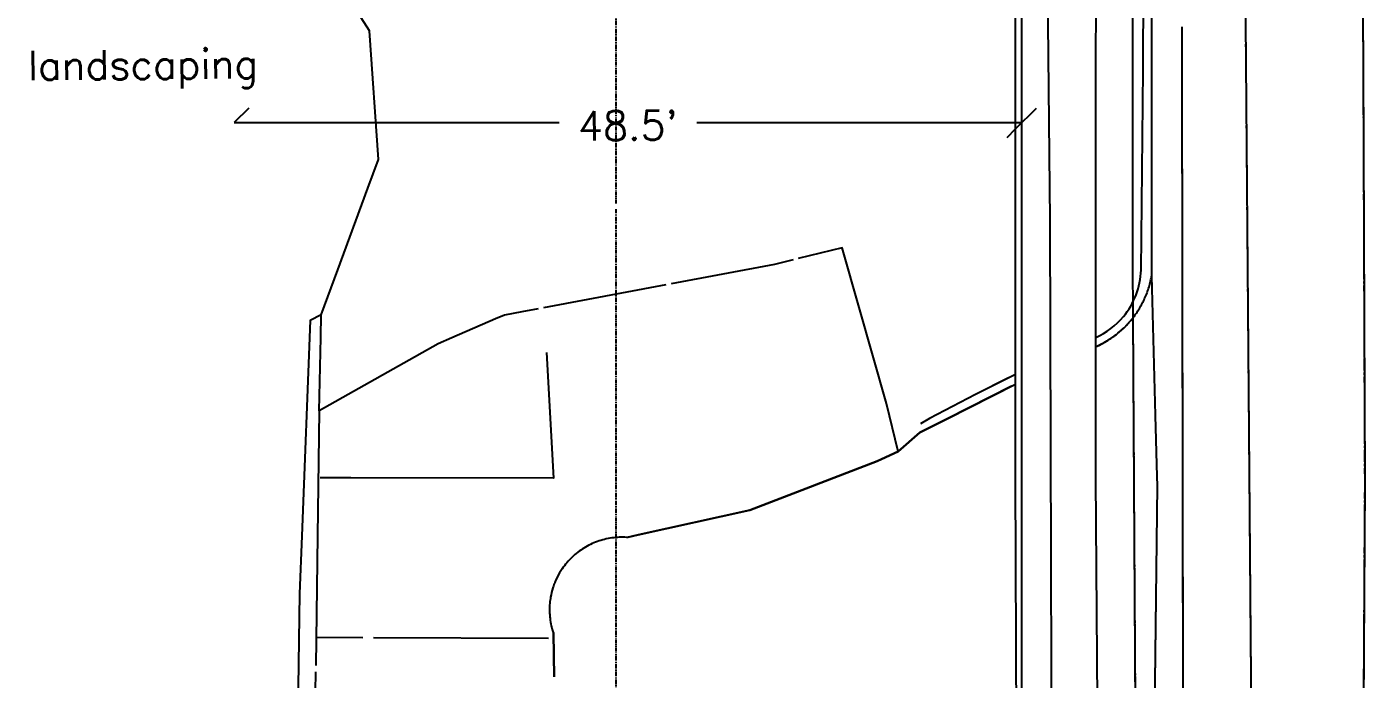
# Model space of a CAD drawing. Header units: inches. Extents: x -5728 to 15181, y 9834 to 15140.
# Drawn here: x 13130 to 14121, y 12071 to 12553 of the extents above; entities that cross this region are included whole.
import ezdxf

# ---------------------------------------------------------------- set-up
doc = ezdxf.new("R2010")
doc.units = ezdxf.units.IN
doc.header["$MEASUREMENT"] = 0
for name, pattern in [('IMPORT-CENTER2 _3_', [13.5, 9, -1.5, 1.5, -1.5]), ('IMPORT-EASEMENT', [6, 3, -0.6, 0.6, -0.6, 0.6, -0.6]), ('IMPORT-ELEC', [7.2, 4.2, -1.8, 0, -1.2]), ('IMPORT-WAM', [6.6, 4.2, -1.2, 0, -1.2])]:
    doc.linetypes.add(name, pattern=pattern)
for name, color, linetype, lineweight in [('1810 S Park Street_dwg', 147, 'Continuous', 9), ('V-ANNO-DIMS-TEXT0', 147, 'Continuous', 9), ('V-ANNO-TEXT0-VEG-E', 147, 'Continuous', 9), ('V-ESMT-SLOPING-E DOC 762236', 147, 'IMPORT-EASEMENT', 9), ('V-PLNT-EDGR-E', 147, 'Continuous', 9), ('V-POWR-UNDR-E', 147, 'IMPORT-ELEC', 9), ('V-PROP-PRCL', 147, 'Continuous', 9), ('V-ROAD-ASPH-E', 147, 'Continuous', 9), ('V-ROAD-CONC-E', 147, 'Continuous', 9), ('V-ROAD-CURB-BACK-E', 147, 'Continuous', 9), ('V-ROAD-CURB-FLAG-E', 147, 'Continuous', 9), ('V-ROAD-CURB-FLOW-E', 147, 'Continuous', 9), ('V-SURV-FIGR-E', 147, 'Continuous', 9), ('V-SWLK-E', 147, 'Continuous', 9), ('V-TOPO-CNTR-E', 147, 'IMPORT-CENTER2 _3_', 9), ('V-WALL-RTWL-E', 147, 'Continuous', 9), ('V-WATR-MAIN-E', 147, 'IMPORT-WAM', 9)]:
    doc.layers.add(name, color=color, linetype=linetype, lineweight=lineweight)
doc.styles.add('Simplex', font='simplex_.ttf', dxfattribs={"height": 21.6})

# ---------------------------------------------------------------- blocks, each defined once
blk = doc.blocks.new('1810 S Park Street_dwg__ArchTick-V20-SITE PLAN')
at = {"layer": 'V-ANNO-DIMS-TEXT0', "color": 143, "lineweight": 25}
blk.add_line((-6, -6), (0, 0), dxfattribs=at)
blk = doc.blocks.new('1810 S Park Street_dwg__ArchTick-V21-SITE PLAN')
at = {"layer": 'V-ANNO-DIMS-TEXT0', "color": 153, "lineweight": 25}
blk.add_line((-2.56, -2.56), (6, 6), dxfattribs=at)
at = {"layer": 'V-ANNO-DIMS-TEXT0', "color": 143, "lineweight": 25}
blk.add_line((-6, -6), (-2.56, -2.56), dxfattribs=at)
blk = doc.blocks.new('1810 S Park Street_dwg-1419150-SITE PLAN')
at = {"layer": 'V-ANNO-DIMS-TEXT0', "color": 143, "lineweight": 25}
for p, q in [((9821143.88, 5671592.78), (9821384.12, 5671590.79)), ((9821721.76, 5671587.98), (9821486.14, 5671589.94))]:
    blk.add_line(p, q, dxfattribs=at)
at = {"layer": 'V-ANNO-DIMS-TEXT0', "color": 153, "lineweight": 25}
blk.add_line((9821726.37, 5671587.94), (9821721.76, 5671587.98), dxfattribs=at)
at = {"layer": 'V-ESMT-SLOPING-E DOC 762236', "color": 143, "lineweight": 25}
for p, q in [((9821425.89, 5671530.63), (9821434.84, 5672607.13)), ((9821425.33, 5671463.71), (9821425.85, 5671526.55))]:
    blk.add_line(p, q, dxfattribs=at)
at = {"layer": 'V-ESMT-SLOPING-E DOC 762236', "color": 153, "lineweight": 25}
for p, q in [((9821423.84, 5671283.73), (9821425.33, 5671463.71)), ((9821417.5, 5670521.56), (9821423.84, 5671283.66))]:
    blk.add_line(p, q, dxfattribs=at)
at = {"layer": 'V-PLNT-EDGR-E', "color": 143, "lineweight": 25}
blk.add_line((9821219.63, 5671483.28), (9821242.35, 5671543.59), dxfattribs=at)
at = {"layer": 'V-PLNT-EDGR-E', "color": 153, "lineweight": 25}
blk.add_line((9821207.14, 5671450.1), (9821219.63, 5671483.28), dxfattribs=at)
at = {"layer": 'V-PLNT-EDGR-E', "color": 143, "lineweight": 25, "flags": 128}
blk.add_lwpolyline([(9821242.35, 5671543.59), (9821250.25, 5671564.57), (9821244.46, 5671659.89), (9821214.35, 5671707.94), (9821154.71, 5671722.29), (9821068.81, 5671707.28), (9820980.56, 5671759.21), (9820921.61, 5671724.58), (9820862.72, 5671661.42), (9820848.8, 5671651.02), (9820780, 5671643.52), (9820775.96, 5671643.17)], dxfattribs=at)
at = {"layer": 'V-POWR-UNDR-E', "color": 153, "lineweight": 25}
blk.add_line((9821806.87, 5671100.67), (9821807.58, 5671443.72), dxfattribs=at)
at = {"layer": 'V-POWR-UNDR-E', "color": 143, "lineweight": 25, "flags": 128}
blk.add_lwpolyline([(9821807.58, 5671443.72), (9821807.66, 5671483.76), (9821810.03, 5671765.77)], dxfattribs=at)
at = {"layer": 'V-PROP-PRCL', "color": 153, "lineweight": 25}
for p, q in [((9821724.89, 5671409.27), (9821740.6, 5673299.3)), ((9821716.73, 5670427.43), (9821724.89, 5671409.24))]:
    blk.add_line(p, q, dxfattribs=at)
at = {"layer": 'V-ROAD-ASPH-E', "color": 253, "lineweight": 25}
for p, q in [((9821542.66, 5671484.69), (9821465.96, 5671470.97)), ((9821556.38, 5671487.95), (9821542.66, 5671484.69)), ((9821462.02, 5671470.27), (9821371.46, 5671454.08)), ((9821342.65, 5671448.93), (9821335.94, 5671446.08)), ((9821355.42, 5671451.21), (9821342.65, 5671448.93)), ((9821367.52, 5671453.37), (9821355.42, 5671451.21)), ((9821624.69, 5671381.27), (9821605.07, 5671452.31)), ((9821335.94, 5671446.08), (9821303.49, 5671432.3)), ((9821632.93, 5671345.7), (9821624.69, 5671381.27)), ((9821617.43, 5671338.78), (9821620.65, 5671340.22)), ((9821620.65, 5671340.22), (9821632.93, 5671345.7)), ((9821522.98, 5671303.24), (9821617.43, 5671338.78)), ((9821440.13, 5671285.68), (9821522.98, 5671303.24)), ((9821203, 5671286.82), (9821200.85, 5671191.18)), ((9821431.69, 5671283.89), (9821440.13, 5671285.68)), ((9821377.09, 5671181.22), (9821376.88, 5671213.49)), ((9821200.74, 5671186.49), (9821200.4, 5671171.56))]:
    blk.add_line(p, q, dxfattribs=at)
at = {"layer": 'V-ROAD-ASPH-E', "color": 253, "lineweight": 25, "flags": 128}
blk.add_lwpolyline([(9821605.07, 5671452.31), (9821592.83, 5671496.63), (9821560.28, 5671488.88)], dxfattribs=at)
at = {"layer": 'V-ROAD-ASPH-E', "color": 153, "lineweight": 25, "flags": 128}
blk.add_lwpolyline([(9821303.49, 5671432.3), (9821293.3, 5671427.98), (9821205.07, 5671379.17), (9821203, 5671286.82)], dxfattribs=at)
at = {"layer": 'V-ROAD-ASPH-E', "color": 253, "lineweight": 25}
for start, end in [(109.42585, 121.24883), (97.60286, 109.42581), (85.77988, 97.60285), (121.24888, 133.07182)]:
    blk.add_arc((9821427.75, 5671230.42), 53.62, start, end, dxfattribs=at)
at = {"layer": 'V-ROAD-ASPH-E', "color": 153, "lineweight": 25}
for start, end in [(145.17882, 149.03776), (133.07225, 145.17882), (157.34857, 161.81437), (149.03776, 157.34857), (161.81437, 169.67004), (174.13452, 182.4449), (169.67004, 174.13452), (182.4449, 186.30652), (186.30652, 198.41189)]:
    blk.add_arc((9821427.75, 5671230.42), 53.62, start, end, dxfattribs=at)
at = {"layer": 'V-ROAD-CONC-E', "color": 253, "lineweight": 25}
for p, q in [((9821669.35, 5671369.63), (9821720.22, 5671394.8)), ((9821649.2, 5671359.66), (9821669.35, 5671369.63)), ((9821632.93, 5671345.7), (9821649.2, 5671359.66)), ((9821617.43, 5671338.78), (9821620.65, 5671340.22)), ((9821620.65, 5671340.22), (9821632.93, 5671345.7)), ((9821522.98, 5671303.24), (9821617.43, 5671338.78)), ((9821440.13, 5671285.68), (9821522.98, 5671303.24)), ((9821431.69, 5671283.89), (9821440.13, 5671285.68)), ((9821377.09, 5671181.22), (9821376.88, 5671213.49))]:
    blk.add_line(p, q, dxfattribs=at)
for start, end in [(109.42585, 121.24883), (97.60286, 109.42581), (85.77988, 97.60285), (121.24888, 133.07182)]:
    blk.add_arc((9821427.75, 5671230.42), 53.62, start, end, dxfattribs=at)
at = {"layer": 'V-ROAD-CONC-E', "color": 153, "lineweight": 25}
for start, end in [(145.17882, 149.03776), (133.07225, 145.17882), (157.34857, 161.81437), (149.03776, 157.34857), (161.81437, 169.67004), (174.13452, 182.4449), (169.67004, 174.13452), (182.4449, 186.30652), (186.30652, 198.41189)]:
    blk.add_arc((9821427.75, 5671230.42), 53.62, start, end, dxfattribs=at)
at = {"layer": 'V-ROAD-CURB-BACK-E', "color": 143, "lineweight": 25, "flags": 128}
for points in [[(9821813.74, 5671478.33), (9821816.59, 5671626.11), (9821817.92, 5671748.7)], [(9821720.28, 5671401.95), (9821690.41, 5671387.45), (9821656.25, 5671370.02), (9821649.53, 5671366.01)]]:
    blk.add_lwpolyline(points, dxfattribs=at)
at = {"layer": 'V-ROAD-CURB-BACK-E', "color": 143, "lineweight": 25}
for start, end in [(319.77286, 357.53436), (293.79458, 319.77286)]:
    blk.add_arc((9821756.99, 5671480.77), 56.8, start, end, dxfattribs=at)
at = {"layer": 'V-ROAD-CURB-FLAG-E', "color": 153, "lineweight": 25}
for p, q in [((9821845.42, 5671628.51), (9821845.69, 5671657.83)), ((9821841.34, 5671025.39), (9821845.42, 5671628.51))]:
    blk.add_line(p, q, dxfattribs=at)
at = {"layer": 'V-ROAD-CURB-FLOW-E', "color": 253, "lineweight": 25}
for p, q in [((9821822.81, 5671626.41), (9821823.8, 5671729.44)), ((9821821.58, 5671474.07), (9821822.81, 5671626.41))]:
    blk.add_line(p, q, dxfattribs=at)
at = {"layer": 'V-ROAD-CURB-FLOW-E', "color": 153, "lineweight": 25}
for p, q in [((9821823.59, 5671370.99), (9821821.58, 5671474.07)), ((9821824.47, 5671325.7), (9821823.59, 5671370.76)), ((9821824.6, 5671319.09), (9821824.47, 5671325.7)), ((9821820.51, 5671112.01), (9821824.6, 5671319.09))]:
    blk.add_line(p, q, dxfattribs=at)
for start, end in [(339.74954, 346.99024), (346.99024, 349.3566), (330.06176, 336.71354), (315.24958, 317.00245), (320.16762, 326.60174), (300.53797, 304.41676), (306.37145, 315.24958), (293.19496, 300.53797)]:
    blk.add_arc((9821751.93, 5671487.16), 70.87, start, end, dxfattribs=at)
at = {"layer": 'V-ROAD-CURB-FLOW-E', "color": 143, "lineweight": 25}
for start, end in [(336.71354, 338.70849), (338.93966, 339.74954), (326.60174, 330.06176), (317.00245, 320.16762), (304.41676, 306.37145)]:
    blk.add_arc((9821751.93, 5671487.16), 70.87, start, end, dxfattribs=at)
at = {"layer": 'V-SURV-FIGR-E', "color": 253, "lineweight": 25}
for p, q in [((9821722.07, 5671627.04), (9821723.2, 5671767.57)), ((9821781.37, 5671626.86), (9821783.4, 5671772.22)), ((9821822.81, 5671626.41), (9821823.8, 5671729.44)), ((9821721.36, 5671537.73), (9821722.07, 5671627.04)), ((9821780.34, 5671487.66), (9821781.37, 5671626.86)), ((9821821.58, 5671474.07), (9821822.81, 5671626.41)), ((9821720.33, 5671407.65), (9821721.36, 5671537.73)), ((9821542.66, 5671484.69), (9821465.96, 5671470.97)), ((9821556.38, 5671487.95), (9821542.66, 5671484.69)), ((9821780, 5671441.57), (9821780.34, 5671487.66)), ((9821462.02, 5671470.27), (9821371.46, 5671454.08)), ((9821342.65, 5671448.93), (9821335.94, 5671446.08)), ((9821355.42, 5671451.21), (9821342.65, 5671448.93)), ((9821367.52, 5671453.37), (9821355.42, 5671451.21)), ((9821624.69, 5671381.27), (9821605.07, 5671452.31)), ((9821335.94, 5671446.08), (9821303.49, 5671432.3)), ((9821779.91, 5671428.8), (9821780, 5671441.57)), ((9821779.85, 5671422.02), (9821779.91, 5671428.8)), ((9821720.22, 5671394.8), (9821720.33, 5671407.65)), ((9821717.16, 5671393.28), (9821669.35, 5671369.63)), ((9821632.93, 5671345.7), (9821624.69, 5671381.27)), ((9821669.35, 5671369.63), (9821649.2, 5671359.66)), ((9821649.2, 5671359.66), (9821632.93, 5671345.7)), ((9821620.65, 5671340.22), (9821617.43, 5671338.78)), ((9821617.43, 5671338.78), (9821620.65, 5671340.22)), ((9821632.93, 5671345.7), (9821620.65, 5671340.22)), ((9821620.65, 5671340.22), (9821632.93, 5671345.7)), ((9821617.43, 5671338.78), (9821522.98, 5671303.24)), ((9821522.98, 5671303.24), (9821617.43, 5671338.78)), ((9821522.98, 5671303.24), (9821440.13, 5671285.68)), ((9821440.13, 5671285.68), (9821522.98, 5671303.24)), ((9821203, 5671286.82), (9821200.85, 5671191.18)), ((9821440.13, 5671285.68), (9821431.69, 5671283.89)), ((9821431.69, 5671283.89), (9821440.13, 5671285.68)), ((9821200.74, 5671186.49), (9821200.4, 5671171.56))]:
    blk.add_line(p, q, dxfattribs=at)
at = {"layer": 'V-SURV-FIGR-E', "color": 143, "lineweight": 25}
blk.add_line((9821219.63, 5671483.28), (9821242.35, 5671543.59), dxfattribs=at)
at = {"layer": 'V-SURV-FIGR-E', "color": 153, "lineweight": 25}
for p, q in [((9821207.14, 5671450.1), (9821219.63, 5671483.28)), ((9821823.59, 5671370.99), (9821821.58, 5671474.07)), ((9821198.83, 5671446.02), (9821191.42, 5671286.92)), ((9821806.87, 5671100.67), (9821807.58, 5671443.72)), ((9821824.47, 5671325.7), (9821823.59, 5671370.76)), ((9821227.34, 5671329.5), (9821205.31, 5671329.71)), ((9821227.85, 5671329.49), (9821227.34, 5671329.5)), ((9821201.52, 5671212.01), (9821236, 5671211.57)), ((9821243.8, 5671211.47), (9821373.31, 5671209.8))]:
    blk.add_line(p, q, dxfattribs=at)
at = {"layer": 'V-SURV-FIGR-E', "color": 153, "lineweight": 25, "flags": 128}
for points in [[(9821815.74, 5670533.06), (9821891.88, 5670609.25), (9821892.68, 5670874.52), (9821892.68, 5672781.37), (9821924.82, 5674218.9)], [(9821962.72, 5669242.73), (9821963.7, 5669528.7), (9821965.84, 5669822.53), (9821969.04, 5670124.51), (9821969.82, 5670420.86), (9821973.2, 5670728.46), (9821974.07, 5671028.92), (9821978.09, 5671319.84), (9821979.44, 5671628.52), (9821980, 5671922.62), (9821982.47, 5672228.86), (9821987.52, 5672527.73), (9821987.52, 5672834.99), (9821991.25, 5673130.79), (9821992.68, 5673728.41), (9821990.94, 5674027.7), (9821988.05, 5674218.38)], [(9821722.37, 5669606.48), (9821728.76, 5670126.95), (9821743.73, 5670931.49), (9821746.81, 5671515.78), (9821746.23, 5671782.83)], [(9821826.05, 5668985.6), (9821827.79, 5669223.41), (9821829.71, 5669526.13), (9821832.13, 5669823.22), (9821833.5, 5670129.17), (9821836.6, 5670424.25), (9821838.77, 5670717.4), (9821841.34, 5671025.39), (9821845.42, 5671628.51), (9821845.69, 5671657.83)], [(9821303.49, 5671432.3), (9821293.3, 5671427.98), (9821205.07, 5671379.17), (9821203, 5671286.82)], [(9821373.56, 5671420.88), (9821377.96, 5671328.08), (9821227.97, 5671329.49)], [(9821778.96, 5671126.25), (9821778.96, 5671324.45), (9821779.85, 5671422.02)], [(9821718.49, 5671080.99), (9821719.67, 5671324.85), (9821720.22, 5671394.8)], [(9821820.51, 5671112.01), (9821824.6, 5671319.09), (9821824.47, 5671325.7)]]:
    blk.add_lwpolyline(points, dxfattribs=at)
at = {"layer": 'V-SURV-FIGR-E', "color": 143, "lineweight": 25, "flags": 128}
for points in [[(9821807.58, 5671443.72), (9821807.66, 5671483.76), (9821810.03, 5671765.77)], [(9821242.35, 5671543.59), (9821250.25, 5671564.57), (9821244.46, 5671659.89), (9821214.35, 5671707.94), (9821154.71, 5671722.29), (9821068.81, 5671707.28), (9820980.56, 5671759.21), (9820921.61, 5671724.58), (9820862.72, 5671661.42), (9820848.8, 5671651.02), (9820780, 5671643.52), (9820775.96, 5671643.17)], [(9821813.74, 5671478.33), (9821816.59, 5671626.11), (9821817.92, 5671748.7)], [(9821715.11, 5671399.44), (9821690.41, 5671387.45), (9821656.25, 5671370.02), (9821649.53, 5671366.01)], [(9821191.42, 5671286.92), (9821189.42, 5671244.02), (9821182.34, 5670934.21), (9821182.34, 5670729.62), (9821186.76, 5670524.24)]]:
    blk.add_lwpolyline(points, dxfattribs=at)
at = {"layer": 'V-SURV-FIGR-E', "color": 253, "lineweight": 25, "flags": 128}
blk.add_lwpolyline([(9821605.07, 5671452.31), (9821592.83, 5671496.63), (9821560.28, 5671488.88)], dxfattribs=at)
blk.add_lwpolyline([(9821377.09, 5671181.22), (9821376.88, 5671213.49)], close=True, dxfattribs=at)
at = {"layer": 'V-SURV-FIGR-E', "color": 143, "lineweight": 25}
for centre, radius, start, end in [((9821756.99, 5671480.77), 56.8, 319.77286, 357.53436), ((9821751.93, 5671487.16), 70.87, 336.71354, 338.70849), ((9821751.93, 5671487.16), 70.87, 338.93966, 339.74954), ((9821751.93, 5671487.16), 70.87, 326.60174, 330.06176), ((9821756.99, 5671480.77), 56.8, 293.79458, 319.77286), ((9821751.93, 5671487.16), 70.87, 317.00245, 320.16762), ((9821751.93, 5671487.16), 70.87, 305.10511, 308.37186)]:
    blk.add_arc(centre, radius, start, end, dxfattribs=at)
at = {"layer": 'V-SURV-FIGR-E', "color": 153, "lineweight": 25}
for centre, radius, start, end in [((9821751.93, 5671487.16), 70.87, 339.74954, 346.99024), ((9821751.93, 5671487.16), 70.87, 346.99024, 349.3566), ((9821751.93, 5671487.16), 70.87, 330.06176, 336.71354), ((9821751.93, 5671487.16), 70.87, 315.24958, 317.00245), ((9821751.93, 5671487.16), 70.87, 320.16762, 326.60174), ((9821751.93, 5671487.16), 70.87, 293.74604, 305.10511), ((9821751.93, 5671487.16), 70.87, 308.37186, 315.24958), ((9821427.75, 5671230.42), 53.62, 145.17882, 149.03776), ((9821427.75, 5671230.42), 53.62, 145.17882, 149.03776), ((9821427.75, 5671230.42), 53.62, 133.07225, 145.17882), ((9821427.75, 5671230.42), 53.62, 133.07225, 145.17882), ((9821427.75, 5671230.42), 53.62, 157.34857, 161.81437), ((9821427.75, 5671230.42), 53.62, 157.34857, 161.81437), ((9821427.75, 5671230.42), 53.62, 149.03776, 157.34857), ((9821427.75, 5671230.42), 53.62, 149.03776, 157.34857), ((9821427.75, 5671230.42), 53.62, 161.81437, 169.67004), ((9821427.75, 5671230.42), 53.62, 161.81437, 169.67004), ((9821427.75, 5671230.42), 53.62, 174.13452, 182.4449), ((9821427.75, 5671230.42), 53.62, 174.13452, 182.4449), ((9821427.75, 5671230.42), 53.62, 169.67004, 174.13452), ((9821427.75, 5671230.42), 53.62, 169.67004, 174.13452), ((9821427.75, 5671230.42), 53.62, 182.4449, 186.30652), ((9821427.75, 5671230.42), 53.62, 182.4449, 186.30652), ((9821427.75, 5671230.42), 53.62, 186.30652, 198.41189), ((9821427.75, 5671230.42), 53.62, 186.30652, 198.41189)]:
    blk.add_arc(centre, radius, start, end, dxfattribs=at)
at = {"layer": 'V-SURV-FIGR-E', "color": 253, "lineweight": 25}
for start, end in [(109.42585, 121.24883), (109.42585, 121.24883), (97.60286, 109.42581), (97.60286, 109.42581), (85.77988, 97.60285), (85.77988, 97.60285), (121.24888, 133.07182), (121.24888, 133.07182)]:
    blk.add_arc((9821427.75, 5671230.42), 53.62, start, end, dxfattribs=at)
at = {"layer": 'V-SWLK-E', "color": 253, "lineweight": 25}
for p, q in [((9821722.07, 5671627.04), (9821723.2, 5671767.57)), ((9821781.37, 5671626.86), (9821783.4, 5671772.22)), ((9821721.36, 5671537.73), (9821722.07, 5671627.04)), ((9821780.34, 5671487.66), (9821781.37, 5671626.86)), ((9821720.33, 5671407.65), (9821721.36, 5671537.73)), ((9821780, 5671441.57), (9821780.34, 5671487.66)), ((9821779.91, 5671428.8), (9821780, 5671441.57)), ((9821779.85, 5671422.02), (9821779.91, 5671428.8)), ((9821720.22, 5671394.8), (9821720.33, 5671407.65))]:
    blk.add_line(p, q, dxfattribs=at)
at = {"layer": 'V-SWLK-E', "color": 153, "lineweight": 25, "flags": 128}
for points in [[(9821778.96, 5671126.25), (9821778.96, 5671324.45), (9821779.85, 5671422.02)], [(9821718.49, 5671080.99), (9821719.67, 5671324.85), (9821720.22, 5671394.8)]]:
    blk.add_lwpolyline(points, dxfattribs=at)
at = {"layer": 'V-TOPO-CNTR-E', "color": 153, "lineweight": 25, "flags": 128}
blk.add_lwpolyline([(9821962.72, 5669242.73), (9821963.7, 5669528.7), (9821965.84, 5669822.53), (9821969.04, 5670124.51), (9821969.82, 5670420.86), (9821973.2, 5670728.46), (9821974.07, 5671028.92), (9821978.09, 5671319.84), (9821979.44, 5671628.52), (9821980, 5671922.62), (9821982.47, 5672228.86), (9821987.52, 5672527.73), (9821987.52, 5672834.99), (9821991.25, 5673130.79), (9821992.68, 5673728.41), (9821990.94, 5674027.7), (9821988.05, 5674218.38)], dxfattribs=at)
at = {"layer": 'V-WALL-RTWL-E', "color": 153, "lineweight": 25}
blk.add_line((9821205.07, 5671379.17), (9821206.65, 5671433.56), dxfattribs=at)
at = {"layer": 'V-WALL-RTWL-E', "color": 153, "lineweight": 25, "flags": 128}
blk.add_lwpolyline([(9821206.66, 5671433.59), (9821207.14, 5671450.1), (9821198.83, 5671446.02), (9821191.42, 5671286.92)], dxfattribs=at)
at = {"layer": 'V-WALL-RTWL-E', "color": 143, "lineweight": 25, "flags": 128}
blk.add_lwpolyline([(9821191.42, 5671286.92), (9821189.42, 5671244.02), (9821182.34, 5670934.21), (9821182.34, 5670729.62), (9821186.76, 5670524.24), (9821192.84, 5670525.11)], dxfattribs=at)
at = {"layer": 'V-WATR-MAIN-E', "color": 153, "lineweight": 25, "flags": 128}
blk.add_lwpolyline([(9821815.74, 5670533.06), (9821891.88, 5670609.25), (9821892.68, 5670874.52), (9821892.68, 5672781.37), (9821924.82, 5674218.9)], dxfattribs=at)
at = {"xscale": 1.8, "yscale": 1.8, "zscale": 1.8}
for name, p, rotation in [('1810 S Park Street_dwg__ArchTick-V20-SITE PLAN', (9821143.88, 5671592.78), 179.5237844995547), ('1810 S Park Street_dwg__ArchTick-V21-SITE PLAN', (9821726.37, 5671587.94), 359.5237844995547)]:
    blk.add_blockref(name, p, dxfattribs=dict(at, rotation=rotation))
at = {"layer": 'V-ANNO-DIMS-TEXT0', "color": 7, "lineweight": 25, "insert": (9821435.13, 5671599.07), "char_height": 21.6, "width": 95.2841, "attachment_point": 2, "line_spacing_factor": 1.125731, "style": 'Simplex'}
blk.add_mtext("48.5'", dxfattribs=at)
at = {"layer": 'V-ANNO-TEXT0-VEG-E', "color": 7, "lineweight": 25, "insert": (9821076.79, 5671647.01), "char_height": 21.6, "width": 221.8088, "attachment_point": 2, "line_spacing_factor": 1.125731, "style": 'Simplex'}
blk.add_mtext('landscaping', dxfattribs=at)

msp = doc.modelspace()

# ---------------------------------------------------------------- block references
at = {"layer": '1810 S Park Street_dwg', "color": 165, "lineweight": 25, "rotation": 0.4679201117280023}
msp.add_blockref('1810 S Park Street_dwg-1419150-SITE PLAN', (-9761215.27, -5739127.37), dxfattribs=at)

doc.saveas('drawing.dxf')
